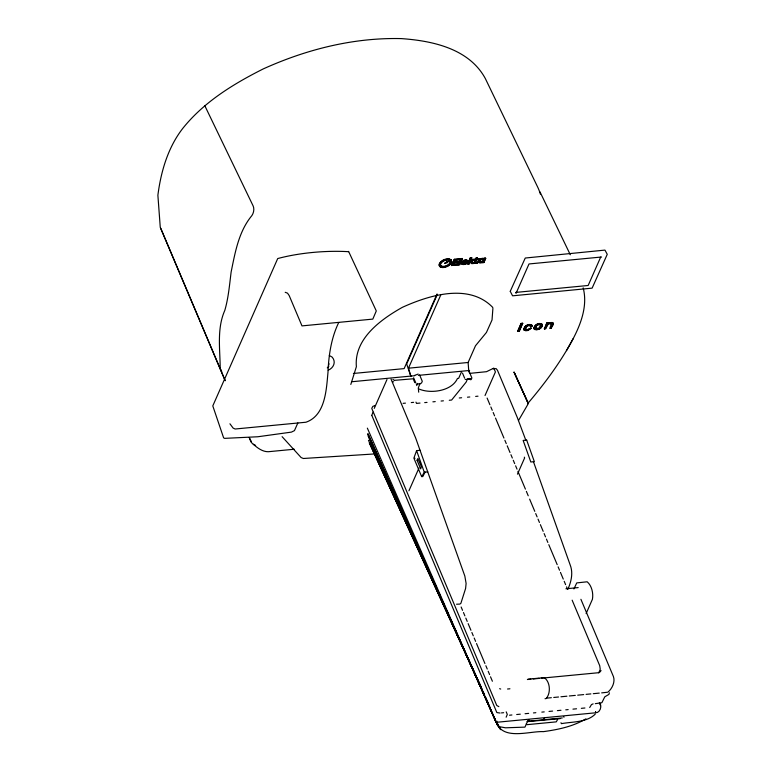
<?xml version="1.0" encoding="UTF-8"?>
<svg xmlns="http://www.w3.org/2000/svg" width="772" height="772" viewBox="0 0 772 772"><rect width="100%" height="100%" fill="white"/><g stroke="black" fill="none" stroke-linecap="round" stroke-linejoin="round"><path stroke-width="1.16" d="M492.903 308.327L492.034 319.965L486.437 332.452L475.494 345.76L468.122 362.483L468.826 371.959M531.754 325.08L531.889 326.431L530.528 326.556L530.489 325.861M530.528 326.556L530.229 325.523L528.328 325.437A2.152 1.168 -22.8 0 0 526.9 326.073L525.433 329.181M371.815 415.172L373.079 412.142M533.983 328.361C533.819 324.645 539.937 321.731 542.349 324.616M542.359 324.906C541.973 328.37 537.775 330.291 534.668 329.335M523.918 329.316C523.841 325.803 529.177 322.986 531.84 325.273M557.21 718.558L557.606 719.533L556.255 721.868L526.88 724.686L526.33 723.721M540.882 325.379C536.472 335.723 531.985 321.277 540.921 325.224M466.163 262.133L462.746 262.461L462.853 262.962A2.046 1.11 -22.8 0 0 463.991 263.831A2.789 1.515 -22.8 0 0 466.375 263.127L466.809 263.58A3.464 1.882 -22.8 0 1 465.651 264.12A4.535 2.461 -22.8 0 1 463.296 264.535A3.03 1.64 -22.8 0 1 461.984 264.101M531.889 326.431L531.898 325.398M348.577 251.682C326.373 250.379 299.71 252.666 277.717 258.552L212.792 405.908L223.619 437.84L224.604 438.361L257.848 436.759L291.411 432.117L294.45 430.622L297.857 422.95M567.922 589.152C571.299 581.538 573.335 572.766 570.112 564.766L533.462 461.733M350.816 384.446L356.375 366.69C353.923 338.889 380.721 319.483 402.357 307.333C429.29 295.097 469.125 282.88 492.806 307.478M551.372 324.848L551.034 323.333A3.291 1.785 -22.8 0 0 549.22 323.536C545.601 325.659 542.446 335.453 546.798 322.986C549.278 321.683 547.145 325.224 548.11 322.86M534.05 327.782C534.919 324.587 539.203 322.677 542.089 324.221M553.07 323.458C554.093 326.189 548.13 329.528 551.14 328.023M524.005 328.747C524.844 325.707 528.666 323.854 531.561 325.002M540.805 325.803L538.808 328.254L535.556 328.332M338.715 322.542C331.207 338.001 328.689 355.303 327.984 372.316C326.353 389.677 325.466 415.433 305.973 422.226L235.151 429.01L233.134 428.103L229.94 423.799M374.266 408.378L386.994 379.515M437.048 293.978L404.132 368.611L353.412 373.465M437.164 294.827L406.68 363.95L410.858 376.369M454.65 261.978L458.201 261.64L454.65 261.978L455.412 260.251L459.33 259.875L459.533 258.755L454.332 259.257L451.659 265.298L457.246 265.114C459.562 261.756 446.679 266.417 457.593 264.342M451.803 265.636L454.332 259.257M453.434 264.738L454.177 262.403L457.719 262.065L458.057 261.303M410.984 376.543L408.465 368.196L440.889 294.682M454.312 262.741L457.864 262.403L458.201 261.64M459.533 258.755L459.33 259.875M457.449 264.005L457.246 265.114M458.317 264.661L460.98 258.62L462.245 258.495L459.726 264.873L458.317 264.661L459.581 264.535L462.245 258.495M458.462 264.999L460.98 258.62M466.385 261.901L466.317 261.39A0.994 0.54 -22.8 0 0 466.327 261.061A2.084 1.129 -22.8 0 0 465.555 260.618A1.496 0.811 -22.8 0 0 464.242 260.888L464.213 260.907A2.113 1.148 -22.8 0 0 463.084 261.862L466.462 261.727A0.994 0.54 -22.8 0 0 466.462 261.399A2.046 1.11 -22.8 0 0 465.728 260.926A1.496 0.811 -22.8 0 0 464.387 261.235A2.113 1.148 -22.8 0 0 463.229 262.2M462.891 262.798L467.6 262.007M469.096 263.976L469.849 261.612L469.096 263.976L467.687 263.763L470.351 257.723C475.243 256.468 465.526 265.327 472.947 259.363C479.325 258.35 464.725 264.42 474.49 259.209M467.832 264.101L470.351 257.723M470.457 260.241L471.624 257.597M416.668 385.566L417.623 383.394M419.978 383.52L418.289 388.007L418.713 392.176M476.17 257.742L474.355 261.872A2.171 1.177 -22.8 0 0 474.992 262.991A2.229 1.206 -22.8 0 0 475.513 263.049A4.777 2.596 -22.8 0 0 477.424 262.731L477.569 263.069A4.777 2.596 -22.8 0 1 475.658 263.387A2.229 1.206 -22.8 0 1 475.137 263.329A2.171 1.177 -22.8 0 1 474.481 262.21C474.037 260.27 478.293 255.107 476.922 259.276L479.007 259.074L476.922 259.276M476.787 258.938L477.366 257.626M476.469 259.662L475.735 261.969A1.274 0.695 -22.8 0 0 476.633 262.586A3.213 1.747 -22.8 0 0 477.646 262.364L477.501 262.026A3.213 1.747 -22.8 0 1 476.488 262.258A1.274 0.695 -22.8 0 1 475.552 261.64M478.862 258.736L478.679 259.797L476.604 260M478.679 259.797L479.007 259.074M482.732 262.673L482.828 261.795L482.732 262.673L483.87 262.567L485.713 258.379L484.44 258.147L484.333 259.035L484.44 258.147M480.232 261.689A2.065 1.119 -22.8 0 0 482.645 261.37L483.571 259.267A2.026 1.1 -22.8 0 0 481.892 259.074A2.026 1.1 -22.8 0 0 480.155 260.183A3.127 1.698 -22.8 0 0 479.808 261.225A1.795 0.975 -22.8 0 0 480.194 261.718M483.938 259.836L483.716 259.604A2.026 1.1 -22.8 0 0 482.037 259.411A2.026 1.1 -22.8 0 0 480.3 260.521A3.127 1.698 -22.8 0 0 479.952 261.563A1.795 0.975 -22.8 0 0 480.338 262.055A2.065 1.119 -22.8 0 0 482.78 261.708L483.793 259.498M483.87 262.567L485.569 258.041M416.6 450.636L413.888 458.057A1.727 0.724 84.5 0 0 414.033 458.52L421.56 476.401A1.592 0.666 84.5 0 0 421.744 476.729L424.262 472.194L416.6 450.636L420.122 450.298M408.938 490.77L418.964 468.044M461.502 371.853L458.636 378.357L457.468 378.463C451.765 391.346 430.178 394.048 418.858 388.934M425.14 472.107L422.689 476.72M516.005 293.418L529.003 263.956L601.571 257.008M485.028 395.515L495.412 371.95L493.8 368.119L486.524 371.689L469.82 373.368M517.674 331.227L521.129 323.4L522.663 323.256L519.286 331.275L517.674 331.227L519.209 331.072L522.663 323.256M517.761 331.42L521.129 323.4M544.366 328.872L546.798 322.986M545.746 328.737L547.657 324.742L549.297 323.738A3.291 1.785 -22.8 0 1 551.111 323.526L551.507 323.719M549.828 328.351L551.43 323.526M551.218 328.216L553.148 323.651A2.345 1.274 -22.8 0 0 552.366 322.706L550.06 322.792L547.831 323.883M600.674 257.115L588.158 285.486L515.599 292.434M517.472 474.162L524.632 457.921L524.304 457.149M506.133 717.198L507.3 714.447L506.21 711.852M573.924 588.939L576.752 582.908L587.174 581.789C591.796 585.668 593.533 593.417 592.413 599.294L586.122 613.566M544.771 717.632L543.855 719.716L527.102 721.318M598.763 672.981L600.24 669.266L599.719 665.705L572.149 600.182M527.604 403.708C544.781 383.491 560.761 362.058 573.22 338.58C581.229 323.198 587.733 305.326 583.178 287.86M601.07 670.588L599.834 672.103L597.904 672.779L541.297 678.192M566.465 350.662L573.22 338.58M525.674 327.917L526.986 326.267A2.152 1.168 -22.8 0 1 528.415 325.63L530.316 325.716M518.475 420.576L528.328 403.592L514.21 372.558M524.14 330.001L525.742 330.773L528.029 330.464L531.126 328.177L527.942 330.271L524.506 330.3M328.843 366.333L327.28 367.887M531.049 327.984L527.778 329.509L525.684 329.49M531.126 328.177L527.865 329.702L525.471 329.268M540.381 194.139A6.871 0.907 70 0 0 537.843 187.432L485.385 78.647C469.183 48.626 432.609 40.791 401.295 38.6C353.634 37.461 306.552 49.331 263.3 68.891C233.434 83.907 203.943 101.943 182.81 128.345C167.949 147.404 160.923 171.577 157.884 195.239L160.267 227.383L225.096 380.49M547.744 323.69L549.973 322.599L552.279 322.513A2.345 1.274 -22.8 0 1 553.07 323.458M328.216 370.174C333.581 368.022 336.36 361.933 332.182 357.137L329.287 355.458M470.206 261.457L474.635 259.546M449.352 259.025C446.264 260.704 451.089 259.267 448.628 258.861A6.533 3.551 -22.8 0 0 442.404 260.502A6.678 3.628 -22.8 0 0 439.828 266.388A6.533 3.551 -22.8 0 0 442.028 267.208M448.358 260.039L448.185 260A5.327 2.895 -22.8 0 0 440.831 263.493A5.327 2.895 -22.8 0 0 444.402 266.639A5.327 2.895 -22.8 0 0 450.52 262.055L450.337 261.476L451.456 260.83L451.688 261.737A6.687 3.628 -22.8 0 1 448.387 265.906A6.533 3.551 -22.8 0 1 439.972 266.736A6.678 3.628 -22.8 0 1 442.549 260.839A6.533 3.551 -22.8 0 1 448.764 259.199L449.497 259.363M451.591 261.168L450.337 261.476M608.047 692.001C612.177 688.624 615.323 681.908 613.431 676.581L580.911 599.294M585.89 718.857C573.036 726.548 558.117 729.608 543.469 731.634C529.669 730.872 502.668 740.927 496.348 722.158M414.699 375.337L418.183 374.082M597.277 712.546C600.684 710.993 602.092 705.531 599.41 702.636M607.284 692.272L601.658 692.88M375.25 405.454L372.828 406.39L371.766 408.398L496.753 705.463L498.866 706.66M545.022 698.728L546.18 698.535C550.976 693.159 550.32 681.801 544.26 677.633L528.038 679.186M589.712 707.528L591.477 704.595L593.118 703.871M529.1 720.093L527.73 720.855L524.95 727.137L505.506 727.803L498.808 726.597L497.544 725.197M565.924 588.795L578.189 587.598M454.467 259.595L459.678 259.093M461.125 258.958L462.389 258.832M470.495 258.06L471.769 257.935M457.236 259.72L455.412 260.251M476.314 258.08L477.501 257.964M484.584 258.485L485.713 258.379M463.084 261.862L466.24 261.563M467.687 263.763L468.961 263.638M470.438 262.181L471.595 263.329L473.439 263.503L471.74 263.667L469.994 261.949M482.587 262.335L483.726 262.219M521.206 323.593L522.74 323.449M546.875 323.178L548.197 323.053M530.441 326.363L531.802 326.228M544.289 328.679L545.659 328.544M408.465 368.196L468.122 362.483M351.559 381.764L414.747 375.713M418.327 375.375L469.598 370.463M493.269 368.842L496.106 368.601L497.486 370.309L517.298 417.507L525.8 440.185M392.417 381.812L393.652 381.812M469.588 378.714L467.542 378.907L466.105 382.159L451.62 400.041L449.275 400.263M416.311 384.166L420.2 383.79L421.57 382.922L422.284 381.291L419.592 374.893M465.178 379.486L470.582 378.975M403.09 403.36L405.435 403.129M411.283 402.569L413.628 402.347M459.272 397.976L461.617 397.754M467.465 397.194L469.81 396.972M475.658 396.412L478.003 396.181M420.016 403.061L416.504 403.399L415.973 402.125M424.697 402.617L427.041 402.395M432.889 401.836L435.234 401.614M441.082 401.044L443.427 400.822M294.286 449.236L270.374 451.523C263.715 452.72 258.041 448.435 253.341 444.296M424.262 472.194L427.794 471.856M527.392 679.524L530.866 679.196M533.182 678.974L538.972 678.414M507.551 689.01L509.935 688.788M546.566 698.149L551.353 697.695M553.746 697.463L558.542 697M560.935 696.778L566.928 696.199M569.321 695.968L575.304 695.398M577.707 695.167L583.69 694.597M586.083 694.366L590.879 693.903M593.272 693.681L599.265 693.102M595.318 703.659L601.861 702.723L604.794 696.817L608.905 694.395L609.417 692.802M501.482 712.903L503.662 712.701M509.52 715.21L511.913 714.978M516.7 714.525L520.289 714.177M525.076 713.724L528.666 713.376M533.452 712.923L535.845 712.691M541.828 712.112L544.231 711.89M549.017 711.427L552.607 711.089M557.394 710.626L560.983 710.279M565.77 709.825L568.163 709.593M572.949 709.14L576.549 708.793M581.335 708.339L584.925 707.992M595.955 712.768L595.55 711.842L595.955 712.768L497.448 722.206L497.043 721.26M562.267 717.95L544.096 719.687L543.7 718.742M527.363 721.637L560.25 718.616M285.206 292.298L287.512 293.167L289.172 295.541L301.987 325.89L372.818 319.106L376.292 310.942L348.577 251.382M375.018 453.917L303.328 458.491L301.119 457.545L282.108 436.672M500.082 713.038L496.85 712.566L371.863 415.5M563.425 716.812L564.149 717.072M394.733 380.326L413.174 378.791L414.786 382.632M456.561 604.225L459.832 604.09L460.874 603.347L465.603 588.457L466.105 583.439L464.831 576.057L415.635 437.927L391.047 379.129M499.609 688.692L500.719 689.049M497.824 725.458L498.413 725.651M394.096 380.162L392.919 379.448M495.962 722.245L367.347 428.132M540.786 324.935C538.653 323.642 535.305 325.736 535.488 328.245M221.728 371.525L220.203 368.495C220.097 349.185 216.7 328.708 224.806 310.402C228.415 298.069 229.525 284.858 231.127 272.033C235.142 252.434 238.683 231.494 251.875 215.6A7.681 5.076 -74.3 0 0 253.1 205.863L204.715 105.523M484.189 258.697L484.073 258.591A2.461 1.341 -22.8 0 0 482.635 258.282A4.188 2.277 -22.8 0 0 481.053 258.659A2.528 1.38 -22.8 0 0 479.634 259.498A4.314 2.345 -22.8 0 0 478.611 260.917A3.175 1.727 -22.8 0 0 479.769 262.567M484.333 259.035L484.218 258.929A2.461 1.341 -22.8 0 0 482.78 258.62A4.188 2.277 -22.8 0 0 481.188 258.996A2.528 1.38 -22.8 0 0 479.769 259.836A4.314 2.345 -22.8 0 0 478.756 261.254M471.171 261.148L473.304 263.165M471.316 261.486L473.439 263.503M462.824 263.127A2.046 1.11 -22.8 0 0 463.856 263.493A2.789 1.515 -22.8 0 0 466.23 262.789L466.809 263.58M533.992 328.65L534.745 329.528C537.93 330.609 542.928 328.177 542.262 324.423M534.33 329.239L533.896 328.158M523.918 329.605L524.227 330.204M540.004 191.919L570.305 254.76M476.179 676.04L369.325 442.819L484.488 694.945M477.135 678.154L480.695 685.893M499.252 726.404L500.758 729.685M368.456 440.243L484.488 695.234M485.482 697.425L489.959 707.277M485.482 697.135L488.493 703.707M498.008 724.541L500.005 728.922L496.936 722.592L499.426 728.064M514.133 372.268L528.173 403.187M514.027 372.027L528.038 403.003M469.82 662.135L368.176 435.794L495.373 719.967M470.804 664.335L482.153 689.608M483.147 691.808L484.623 695.099M367.954 434.096L497.805 725.719L368.003 434.549M367.926 433.623L497.66 725.468M249.298 437.647L250.697 440.947M599.651 703.417L600.587 705.637M160.721 228.251L225.221 380.731M249.24 437.512L251.103 441.912M487.113 398.072L489.911 404.74M490.847 406.96L492.247 410.289M493.183 412.509L494.582 415.838M495.518 418.057L503.933 438.052M504.869 440.272L506.268 443.601M507.204 445.82L510.002 452.488M510.939 454.708L512.338 458.037M513.274 460.266L514.673 463.596M515.609 465.815L517.018 469.144M517.944 471.364L525.423 489.139M526.359 491.359L528.231 495.798M529.631 499.127L534.774 511.344M535.7 513.563L537.109 516.902M538.036 519.122L539.445 522.451M540.381 524.671L543.179 531.339M544.115 533.558L545.514 536.887M546.451 539.107L547.85 542.436M548.786 544.665L557.201 564.65M558.127 566.87L559.536 570.199M560.472 572.419L563.27 579.087M564.207 581.306L565.606 584.636M566.542 586.865L567.478 589.084M469.193 371.593L471.885 377.99L471.161 379.612L470.264 379.699L469.723 378.425M462.496 373.088L464.647 378.212M560.983 722.708L561.379 723.644C572.544 721.646 586.913 722.486 595.251 714.129M413.618 377.769L415.77 382.883M461.145 606.995L462.544 610.324M463.48 612.534L464.879 615.863M465.815 618.082L467.205 621.402M468.141 623.622L470.939 630.27M471.875 632.48L473.275 635.81M474.201 638.029L475.6 641.349M476.536 643.568L484.922 663.515M485.858 665.725L487.257 669.054M488.193 671.273L489.593 674.593M490.519 676.812L492.391 681.242M525.549 329.47L525.327 328.631M451.456 260.83L451.543 261.399A6.687 3.628 -22.8 0 1 451.273 262.451M523.841 329.123L523.995 329.798M540.844 325.022L540.96 325.572M477.501 262.026L477.656 263.049M255.619 445.386A19.319 10.499 -22.8 0 1 250.466 439.905M414.921 458.433A1.727 0.724 84.5 0 1 414.815 458.134M450.597 263.551A6.687 3.628 -22.8 0 1 448.243 265.568A6.533 3.551 -22.8 0 1 446.727 266.35M445.106 266.909A6.533 3.551 -22.8 0 1 443.504 267.199M450.375 261.718A5.327 2.895 -22.8 0 1 445.791 265.925A5.327 2.895 -22.8 0 1 440.426 265.057M440.532 263.445A5.327 2.895 -22.8 0 1 446.843 259.662M449.043 261.216A1.457 0.791 -22.8 0 1 448.928 259.884A1.457 0.791 -22.8 0 1 451.089 259.672A1.457 0.791 -22.8 0 1 449.729 261.148M480.57 262.577A4.13 2.239 -22.8 0 0 481.612 262.383A2.046 1.11 -22.8 0 0 482.828 261.795M467.417 261.669A3.156 1.718 -22.8 0 0 466.848 260.048A3.156 1.718 -22.8 0 0 464.02 260.251A3.503 1.901 -22.8 0 0 461.83 263.773A3.03 1.64 -22.8 0 0 462.746 264.159M464.3 264.101A4.535 2.461 -22.8 0 0 465.506 263.783A3.464 1.882 -22.8 0 0 466.664 263.242M461.974 264.111A3.503 1.901 -22.8 0 1 464.175 260.637M464.165 260.589A3.156 1.718 -22.8 0 1 466.992 260.386A3.156 1.718 -22.8 0 1 467.562 262.007M482.973 262.133A2.046 1.11 -22.8 0 1 481.757 262.721A3.397 1.843 -22.8 0 1 478.592 261.274M328.679 363.274A4.921 2.673 -22.8 0 1 328.486 365.484M417.044 460.237L420.692 468.874L421.377 466.674L417.893 458.491L417.054 460.18M510.253 291.314L512.569 295.821L592.124 288.139L607.255 254.326L604.968 250.099L525.249 258.031L510.253 291.314M444.952 263.059L445.695 262.866L444.952 263.059M445.097 263.397L445.84 263.204L445.097 263.397M446.37 261.998C447.586 263.628 448.493 259.99 446.37 261.998M446.505 262.335C447.741 263.956 448.59 260.357 446.505 262.335M526.678 440.098L523.146 440.436L530.818 461.994L534.349 461.656L526.678 440.098M449.188 261.554A1.457 0.791 -22.8 0 0 451.292 260.28A1.457 0.791 -22.8 0 0 449.275 260.087A1.457 0.791 -22.8 0 0 449.188 261.554"/></g></svg>
